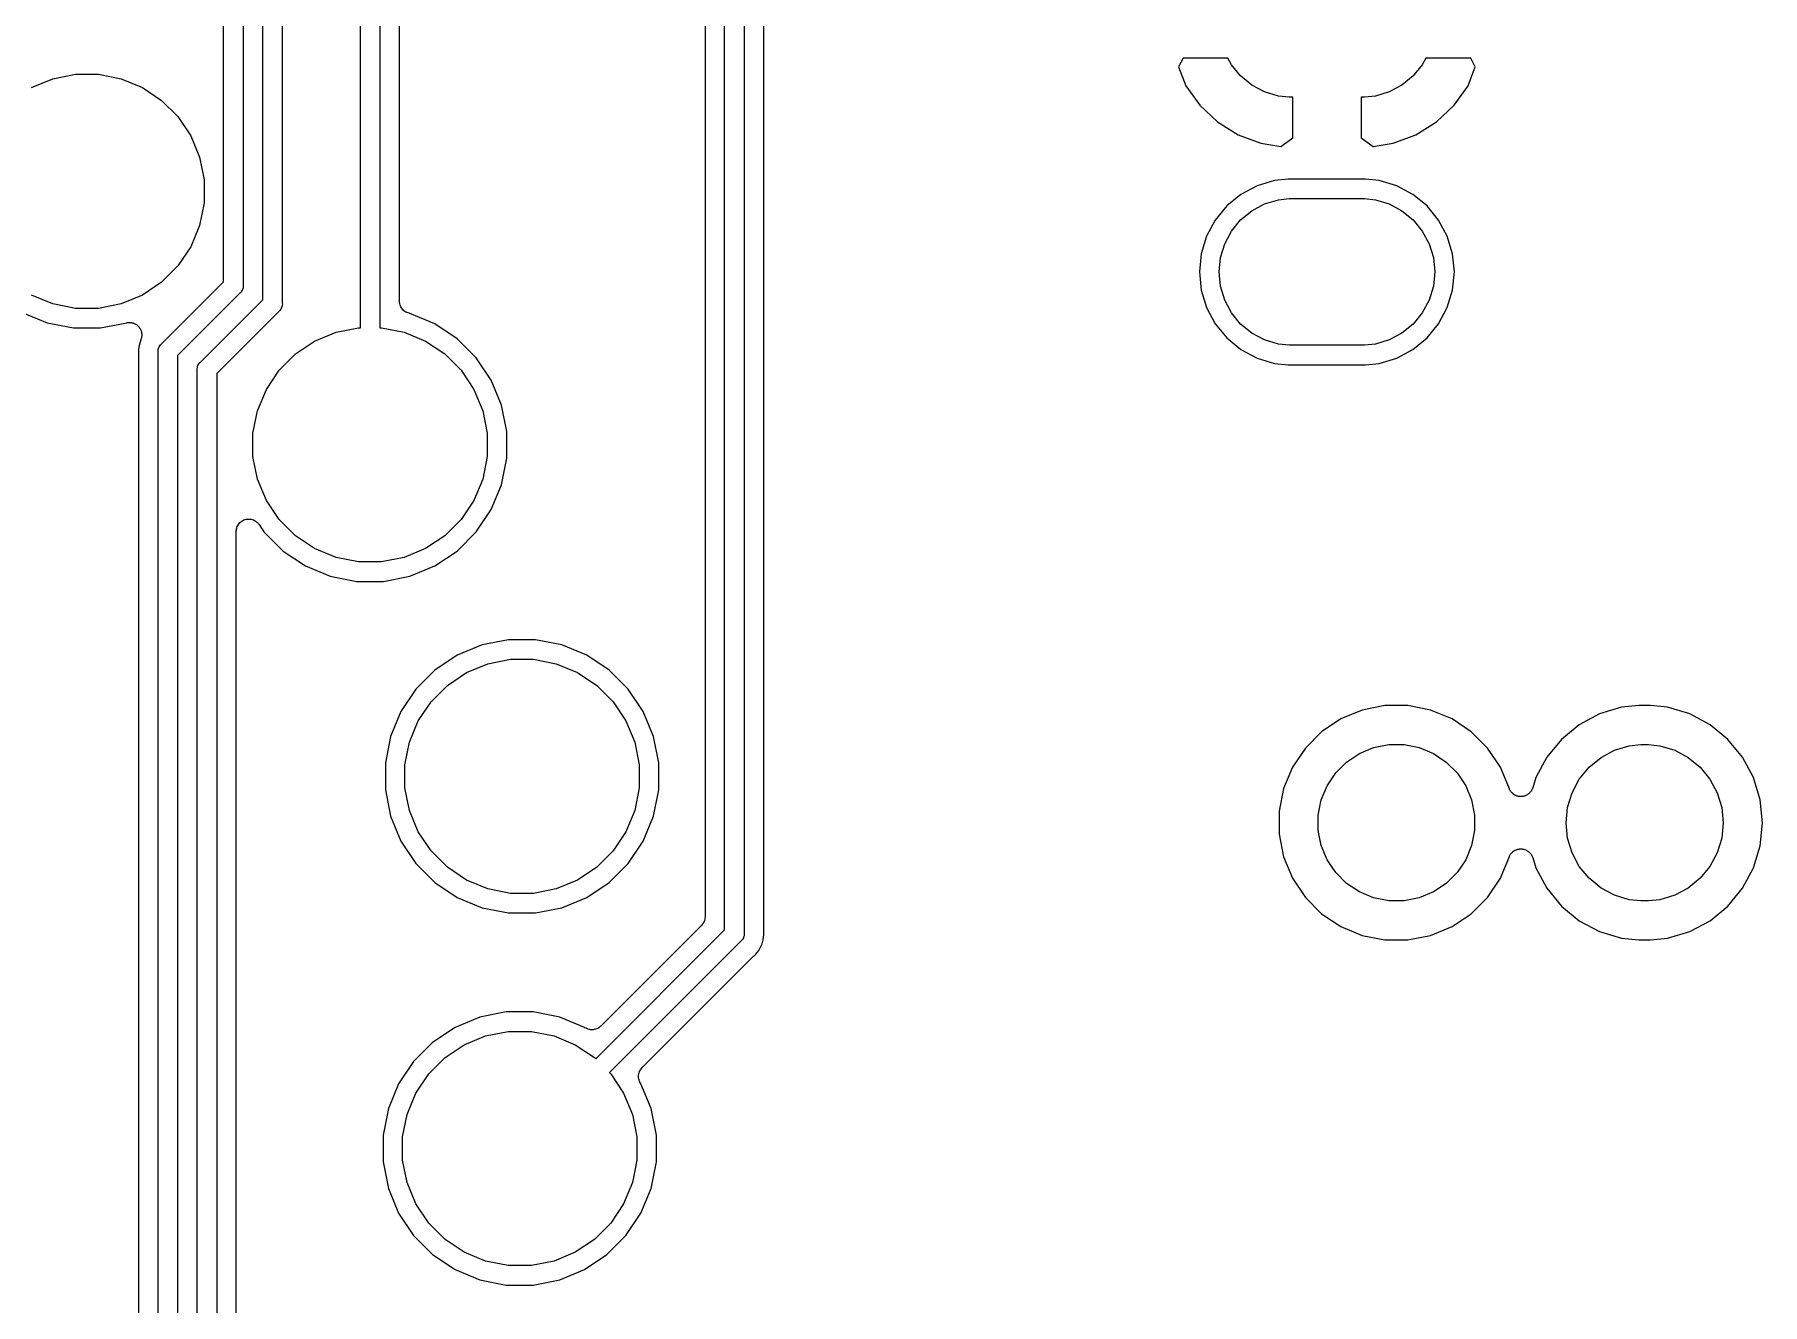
# Model space of a CAD drawing. Extents: x 69 to 176, y -105 to -48.
# Drawn here: x 121.9 to 139.59, y -92.36 to -79.36 of the extents above; entities that cross this region are included whole.
import ezdxf

# ---------------------------------------------------------------- set-up
doc = ezdxf.new("R2010")
doc.units = 0
doc.layers.add('BLACK', color=7, linetype='CONTINUOUS')

msp = doc.modelspace()

# ---------------------------------------------------------------- linework, layer by layer
at = {"layer": 'BLACK', "linetype": 'CONTINUOUS'}
for p, q in [((128.964, -88.5243), (128.964, -68.9464)), ((129.164, -68.9099), (129.164, -88.5608)), ((129.364, -88.5448), (129.364, -68.926)), ((125.236, -82.3595), (125.236, -70.3387)), ((125.436, -70.3438), (125.436, -82.3595)), ((124.237, -82.0727), (124.237, -70.4728)), ((124.437, -70.4363), (124.437, -82.1092)), ((128.764, -70.4148), (128.764, -88.3889)), ((123.837, -81.8885), (123.837, -70.6385)), ((124.037, -70.6019), (124.037, -81.9251)), ((125.636, -82.0875), (125.636, -70.5984)), ((133.656, -79.598), (133.61, -79.6884)), ((133.61, -79.6884), (133.684, -79.8831)), ((134.115, -79.598), (133.656, -79.598)), ((134.152, -79.667), (134.115, -79.598)), ((134.245, -79.7813), (134.152, -79.667)), ((136.104, -79.667), (136.011, -79.7813)), ((136.141, -79.598), (136.104, -79.667)), ((136.6, -79.598), (136.141, -79.598)), ((136.572, -79.8831), (136.646, -79.6884)), ((136.646, -79.6884), (136.6, -79.598)), ((121.87, -79.9001), (122.088, -79.8097)), ((122.088, -79.8097), (122.32, -79.7636)), ((122.32, -79.7636), (122.556, -79.7636)), ((122.556, -79.7636), (122.788, -79.8097)), ((122.788, -79.8097), (123.006, -79.9001)), ((123.006, -79.9001), (123.202, -80.0313)), ((133.684, -79.8831), (133.826, -80.0818)), ((134.36, -79.8751), (134.245, -79.7813)), ((134.49, -79.9448), (134.36, -79.8751)), ((135.896, -79.8751), (135.766, -79.9448)), ((136.011, -79.7813), (135.896, -79.8751)), ((136.43, -80.0818), (136.572, -79.8831)), ((123.202, -80.0313), (123.369, -80.1983)), ((133.826, -80.0818), (134.007, -80.2516)), ((134.632, -79.9877), (134.49, -79.9448)), ((134.742, -79.9986), (134.632, -79.9877)), ((134.778, -79.9986), (134.742, -79.9986)), ((134.778, -80.4144), (134.778, -79.9986)), ((135.514, -79.9986), (135.478, -79.9986)), ((135.478, -79.9986), (135.478, -80.4144)), ((135.624, -79.9877), (135.514, -79.9986)), ((135.766, -79.9448), (135.624, -79.9877)), ((136.249, -80.2516), (136.43, -80.0818)), ((123.369, -80.1983), (123.501, -80.3946)), ((134.007, -80.2516), (134.218, -80.3828)), ((136.038, -80.3828), (136.249, -80.2516)), ((123.501, -80.3946), (123.591, -80.6128)), ((134.218, -80.3828), (134.45, -80.4704)), ((134.655, -80.5044), (134.778, -80.4144)), ((135.478, -80.4144), (135.601, -80.5044)), ((135.806, -80.4704), (136.038, -80.3828)), ((123.591, -80.6128), (123.637, -80.8444)), ((134.45, -80.4704), (134.655, -80.5044)), ((135.601, -80.5044), (135.806, -80.4704)), ((123.637, -80.8444), (123.637, -81.0806)), ((134.413, -80.9055), (134.248, -80.9938)), ((134.592, -80.8512), (134.413, -80.9055)), ((134.732, -80.8374), (134.592, -80.8512)), ((135.524, -80.8374), (134.732, -80.8374)), ((135.664, -80.8512), (135.524, -80.8374)), ((135.843, -80.9055), (135.664, -80.8512)), ((136.008, -80.9938), (135.843, -80.9055)), ((123.637, -81.0806), (123.591, -81.3122)), ((134.103, -81.1126), (133.985, -81.2573)), ((134.248, -80.9938), (134.103, -81.1126)), ((134.245, -81.2547), (134.36, -81.1609)), ((134.36, -81.1609), (134.49, -81.0912)), ((134.49, -81.0912), (134.632, -81.0483)), ((134.632, -81.0483), (134.742, -81.0374)), ((134.742, -81.0374), (135.514, -81.0374)), ((135.514, -81.0374), (135.624, -81.0483)), ((135.624, -81.0483), (135.766, -81.0912)), ((135.766, -81.0912), (135.896, -81.1609)), ((135.896, -81.1609), (136.011, -81.2547)), ((136.153, -81.1126), (136.008, -80.9938)), ((136.271, -81.2573), (136.153, -81.1126)), ((123.591, -81.3122), (123.501, -81.5304)), ((133.985, -81.2573), (133.896, -81.4225)), ((134.152, -81.369), (134.245, -81.2547)), ((136.011, -81.2547), (136.104, -81.369)), ((136.36, -81.4225), (136.271, -81.2573)), ((133.896, -81.4225), (133.842, -81.6017)), ((134.039, -81.6409), (134.082, -81.4994)), ((134.082, -81.4994), (134.152, -81.369)), ((136.104, -81.369), (136.174, -81.4994)), ((136.174, -81.4994), (136.217, -81.6409)), ((136.414, -81.6017), (136.36, -81.4225)), ((123.501, -81.5304), (123.369, -81.7267)), ((133.842, -81.6017), (133.824, -81.788)), ((134.025, -81.788), (134.039, -81.6409)), ((136.217, -81.6409), (136.231, -81.788)), ((136.432, -81.788), (136.414, -81.6017)), ((123.369, -81.7267), (123.202, -81.8937)), ((133.824, -81.788), (133.842, -81.9743)), ((134.039, -81.9351), (134.025, -81.788)), ((136.231, -81.788), (136.217, -81.9351)), ((136.414, -81.9743), (136.432, -81.788)), ((122.088, -82.1153), (121.87, -82.0249)), ((123.006, -82.0249), (122.788, -82.1153)), ((123.202, -81.8937), (123.006, -82.0249)), ((123.199, -82.5266), (123.837, -81.8885)), ((124.004, -82.0041), (123.366, -82.6422)), ((124.008, -82.001), (124.004, -82.0041)), ((124.011, -81.9972), (124.008, -82.001)), ((124.017, -81.99), (124.011, -81.9972)), ((124.011, -81.9972), (124.011, -81.9972)), ((124.021, -81.9858), (124.017, -81.99)), ((124.03, -81.9684), (124.021, -81.9858)), ((124.036, -81.9496), (124.03, -81.9684)), ((124.037, -81.9349), (124.036, -81.9496)), ((124.037, -81.9251), (124.038, -81.93)), ((124.038, -81.93), (124.037, -81.9349)), ((124.037, -81.9349), (124.037, -81.9349)), ((133.842, -81.9743), (133.896, -82.1535)), ((134.082, -82.0766), (134.039, -81.9351)), ((136.217, -81.9351), (136.174, -82.0766)), ((136.36, -82.1535), (136.414, -81.9743)), ((121.776, -82.2022), (122.03, -82.3076)), ((122.32, -82.1614), (122.088, -82.1153)), ((122.556, -82.1614), (122.32, -82.1614)), ((122.788, -82.1153), (122.556, -82.1614)), ((123.599, -82.7108), (124.237, -82.0727)), ((124.404, -82.1883), (123.766, -82.8264)), ((124.408, -82.1852), (124.404, -82.1883)), ((124.411, -82.1814), (124.408, -82.1852)), ((124.421, -82.17), (124.411, -82.1814)), ((124.411, -82.1814), (124.411, -82.1814)), ((124.43, -82.1526), (124.421, -82.17)), ((124.436, -82.1338), (124.43, -82.1526)), ((124.438, -82.1141), (124.436, -82.1338)), ((124.437, -82.1092), (124.438, -82.1141)), ((125.637, -82.0994), (125.636, -82.0875)), ((125.639, -82.1112), (125.637, -82.0994)), ((125.639, -82.1117), (125.639, -82.1112)), ((125.639, -82.1122), (125.639, -82.1117)), ((125.642, -82.1236), (125.639, -82.1122)), ((125.646, -82.135), (125.642, -82.1236)), ((125.646, -82.1355), (125.646, -82.135)), ((125.646, -82.1359), (125.646, -82.1355)), ((125.651, -82.1464), (125.646, -82.1359)), ((125.657, -82.157), (125.651, -82.1464)), ((125.657, -82.1574), (125.657, -82.157)), ((125.658, -82.1578), (125.657, -82.1574)), ((125.665, -82.1671), (125.658, -82.1578)), ((125.672, -82.1763), (125.665, -82.1671)), ((125.673, -82.1766), (125.672, -82.1763)), ((125.673, -82.177), (125.673, -82.1766)), ((125.682, -82.1846), (125.673, -82.177)), ((125.691, -82.1923), (125.682, -82.1846)), ((125.692, -82.1925), (125.691, -82.1923)), ((125.692, -82.1928), (125.692, -82.1925)), ((125.703, -82.1985), (125.692, -82.1928)), ((125.713, -82.2042), (125.703, -82.1985)), ((125.714, -82.2044), (125.713, -82.2042)), ((125.714, -82.2046), (125.714, -82.2044)), ((125.725, -82.2081), (125.714, -82.2046)), ((125.737, -82.2117), (125.725, -82.2081)), ((125.738, -82.2119), (125.737, -82.2117)), ((125.738, -82.212), (125.738, -82.2119)), ((125.738, -82.2119), (125.738, -82.2119)), ((125.739, -82.2121), (125.738, -82.212)), ((125.744, -82.2133), (125.739, -82.2121)), ((125.999, -82.3187), (125.744, -82.2133)), ((133.896, -82.1535), (133.985, -82.3187)), ((134.152, -82.207), (134.082, -82.0766)), ((134.245, -82.3213), (134.152, -82.207)), ((136.104, -82.207), (136.011, -82.3213)), ((136.174, -82.0766), (136.104, -82.207)), ((136.271, -82.3187), (136.36, -82.1535)), ((122.03, -82.3076), (122.3, -82.3614)), ((122.3, -82.3614), (122.576, -82.3614)), ((122.576, -82.3614), (122.848, -82.3074)), ((122.848, -82.3074), (122.849, -82.307)), ((122.849, -82.307), (122.855, -82.3065)), ((122.855, -82.3065), (122.861, -82.3054)), ((122.861, -82.3054), (122.868, -82.3055)), ((122.868, -82.3055), (122.874, -82.3049)), ((122.874, -82.3049), (122.88, -82.3056)), ((122.88, -82.3056), (122.886, -82.3056)), ((122.886, -82.3056), (122.892, -82.307)), ((122.892, -82.307), (122.899, -82.3077)), ((122.899, -82.3077), (122.904, -82.3095)), ((122.904, -82.3095), (122.91, -82.3107)), ((122.91, -82.3107), (122.916, -82.3132)), ((122.916, -82.3132), (122.922, -82.3151)), ((122.922, -82.3151), (122.927, -82.318)), ((122.927, -82.318), (122.933, -82.3203)), ((122.933, -82.3203), (122.938, -82.324)), ((122.938, -82.324), (122.944, -82.3271)), ((122.944, -82.3271), (122.949, -82.3309)), ((122.949, -82.3309), (122.953, -82.3342)), ((122.953, -82.3342), (122.958, -82.3388)), ((122.958, -82.3388), (122.963, -82.343)), ((122.963, -82.343), (122.967, -82.3476)), ((122.967, -82.3476), (122.971, -82.3519)), ((122.971, -82.3519), (122.974, -82.3573)), ((122.974, -82.3573), (122.979, -82.3623)), ((122.979, -82.3623), (122.981, -82.3676)), ((122.981, -82.3676), (122.985, -82.3725)), ((122.985, -82.3725), (122.987, -82.3785)), ((122.987, -82.3785), (122.99, -82.3842)), ((122.99, -82.3842), (122.992, -82.39)), ((122.992, -82.39), (122.994, -82.3955)), ((122.994, -82.3955), (122.995, -82.4018)), ((122.995, -82.4018), (122.997, -82.408)), ((124.987, -82.4056), (125.218, -82.3595)), ((125.218, -82.3595), (125.236, -82.3595)), ((125.436, -82.3595), (125.454, -82.3595)), ((125.454, -82.3595), (125.686, -82.4056)), ((126.228, -82.4718), (125.999, -82.3187)), ((133.985, -82.3187), (134.103, -82.4634)), ((134.36, -82.4151), (134.245, -82.3213)), ((136.011, -82.3213), (135.896, -82.4151)), ((136.153, -82.4634), (136.271, -82.3187)), ((122.967, -82.5783), (122.965, -82.6008)), ((122.971, -82.542), (122.967, -82.5783)), ((122.967, -82.5783), (122.967, -82.5783)), ((122.989, -82.4827), (122.971, -82.542)), ((122.991, -82.4749), (122.989, -82.481)), ((122.989, -82.481), (122.989, -82.4827)), ((122.994, -82.4689), (122.991, -82.4749)), ((122.995, -82.463), (122.994, -82.4689)), ((122.997, -82.4573), (122.995, -82.463)), ((122.997, -82.408), (122.998, -82.4139)), ((122.999, -82.4446), (122.997, -82.4509)), ((122.997, -82.4509), (122.997, -82.4573)), ((122.998, -82.4139), (122.999, -82.4198)), ((122.999, -82.4198), (122.999, -82.4263)), ((122.999, -82.4263), (122.999, -82.4327)), ((122.999, -82.4327), (122.999, -82.4386)), ((122.999, -82.4386), (122.999, -82.4446)), ((123.168, -82.5812), (123.173, -82.5623)), ((123.173, -82.5623), (123.183, -82.545)), ((123.183, -82.545), (123.192, -82.5336)), ((123.192, -82.5336), (123.195, -82.5297)), ((123.195, -82.5297), (123.199, -82.5266)), ((124.572, -82.6271), (124.768, -82.4959)), ((124.768, -82.4959), (124.987, -82.4056)), ((125.686, -82.4056), (125.904, -82.4959)), ((125.904, -82.4959), (126.101, -82.6271)), ((126.423, -82.6666), (126.228, -82.4718)), ((134.103, -82.4634), (134.248, -82.5822)), ((134.49, -82.4848), (134.36, -82.4151)), ((134.632, -82.5277), (134.49, -82.4848)), ((134.742, -82.5386), (134.632, -82.5277)), ((135.514, -82.5386), (134.742, -82.5386)), ((135.624, -82.5277), (135.514, -82.5386)), ((135.766, -82.4848), (135.624, -82.5277)), ((135.896, -82.4151), (135.766, -82.4848)), ((136.008, -82.5822), (136.153, -82.4634)), ((122.965, -82.6008), (122.966, -82.6093)), ((122.966, -82.6093), (122.966, -82.6111)), ((122.966, -82.6111), (122.966, -82.6165)), ((122.966, -82.6165), (122.966, -82.6218)), ((122.966, -82.6218), (122.966, -94.3111)), ((123.166, -82.6008), (123.168, -82.5812)), ((123.166, -82.6057), (123.166, -82.6008)), ((123.166, -94.4466), (123.166, -82.6057)), ((123.366, -82.6422), (123.366, -94.4831)), ((123.57, -82.7586), (123.573, -82.7465)), ((123.573, -82.7465), (123.583, -82.7292)), ((123.583, -82.7292), (123.595, -82.7139)), ((123.595, -82.7139), (123.599, -82.7108)), ((124.405, -82.7941), (124.572, -82.6271)), ((126.101, -82.6271), (126.268, -82.7941)), ((126.576, -82.8958), (126.423, -82.6666)), ((134.248, -82.5822), (134.413, -82.6705)), ((134.413, -82.6705), (134.592, -82.7248)), ((134.592, -82.7248), (134.732, -82.7386)), ((134.732, -82.7386), (135.524, -82.7386)), ((135.524, -82.7386), (135.664, -82.7248)), ((135.664, -82.7248), (135.843, -82.6705)), ((135.843, -82.6705), (136.008, -82.5822)), ((123.566, -82.7801), (123.568, -82.767)), ((123.566, -82.785), (123.566, -82.7801)), ((123.566, -82.7801), (123.566, -82.7801)), ((123.566, -82.7899), (123.566, -82.785)), ((123.566, -92.6225), (123.566, -82.7899)), ((123.568, -82.7654), (123.57, -82.7586)), ((123.568, -82.767), (123.568, -82.7654)), ((123.766, -82.8264), (123.766, -92.586)), ((124.274, -82.9905), (124.405, -82.7941)), ((126.268, -82.7941), (126.399, -82.9905)), ((126.681, -83.1503), (126.576, -82.8958)), ((124.183, -83.2087), (124.274, -82.9905)), ((126.399, -82.9905), (126.489, -83.2087)), ((124.137, -83.4403), (124.183, -83.2087)), ((126.489, -83.2087), (126.535, -83.4403)), ((126.735, -83.4206), (126.681, -83.1503)), ((124.137, -83.6765), (124.137, -83.4403)), ((126.535, -83.4403), (126.535, -83.6765)), ((126.735, -83.6962), (126.735, -83.4206)), ((124.183, -83.9081), (124.137, -83.6765)), ((126.535, -83.6765), (126.489, -83.9081)), ((126.681, -83.9664), (126.735, -83.6962)), ((124.274, -84.1263), (124.183, -83.9081)), ((126.489, -83.9081), (126.399, -84.1263)), ((126.576, -84.221), (126.681, -83.9664)), ((124.405, -84.3226), (124.274, -84.1263)), ((126.399, -84.1263), (126.268, -84.3226)), ((124.004, -84.3537), (124.014, -84.346)), ((124.014, -84.346), (124.023, -84.3384)), ((124.023, -84.3384), (124.024, -84.3383)), ((124.024, -84.3382), (124.035, -84.3325)), ((124.024, -84.3383), (124.024, -84.3382)), ((124.035, -84.3325), (124.045, -84.3268)), ((124.045, -84.3268), (124.046, -84.3267)), ((124.045, -84.3268), (124.045, -84.3268)), ((124.046, -84.3267), (124.057, -84.3233)), ((124.057, -84.3233), (124.069, -84.3198)), ((124.069, -84.3197), (124.081, -84.3186)), ((124.069, -84.3198), (124.069, -84.3197)), ((124.069, -84.3198), (124.069, -84.3198)), ((124.081, -84.3186), (124.094, -84.3175)), ((124.094, -84.3175), (124.094, -84.3175)), ((124.094, -84.3175), (124.094, -84.3175)), ((124.094, -84.3175), (124.106, -84.3187)), ((124.106, -84.3187), (124.118, -84.32)), ((124.118, -84.32), (124.119, -84.3201)), ((124.119, -84.3201), (124.119, -84.3201)), ((124.119, -84.3201), (124.13, -84.3237)), ((124.13, -84.3237), (124.142, -84.3273)), ((124.142, -84.3273), (124.142, -84.3274)), ((124.142, -84.3274), (124.142, -84.3274)), ((124.142, -84.3274), (124.153, -84.3333)), ((124.153, -84.3333), (124.164, -84.339)), ((124.164, -84.339), (124.164, -84.3391)), ((124.164, -84.3391), (124.164, -84.3392)), ((124.164, -84.3392), (124.174, -84.3471)), ((124.174, -84.3471), (124.183, -84.3548)), ((124.572, -84.4896), (124.405, -84.3226)), ((126.268, -84.3226), (126.101, -84.4896)), ((126.423, -84.4501), (126.576, -84.221)), ((123.966, -84.4427), (123.968, -84.4304)), ((123.966, -84.443), (123.966, -84.4427)), ((123.966, -84.4431), (123.966, -84.443)), ((123.966, -84.443), (123.966, -84.443)), ((123.966, -84.4445), (123.966, -84.4431)), ((123.966, -92.4505), (123.966, -84.4445)), ((123.968, -84.4304), (123.969, -84.4184)), ((123.969, -84.4181), (123.973, -84.4063)), ((123.969, -84.4182), (123.969, -84.4181)), ((123.969, -84.4184), (123.969, -84.4182)), ((123.973, -84.4063), (123.976, -84.3948)), ((123.976, -84.3944), (123.982, -84.3836)), ((123.976, -84.3946), (123.976, -84.3944)), ((123.976, -84.3948), (123.976, -84.3946)), ((123.982, -84.3836), (123.988, -84.373)), ((123.988, -84.3727), (123.996, -84.3633)), ((123.988, -84.3729), (123.988, -84.3727)), ((123.988, -84.373), (123.988, -84.3729)), ((123.996, -84.3633), (124.004, -84.354)), ((124.004, -84.3539), (124.004, -84.3537)), ((124.004, -84.354), (124.004, -84.3539)), ((124.183, -84.3548), (124.183, -84.3549)), ((124.183, -84.3549), (124.183, -84.355)), ((124.183, -84.355), (124.191, -84.3646)), ((124.191, -84.3646), (124.199, -84.3739)), ((124.199, -84.3739), (124.25, -84.4501)), ((124.25, -84.4501), (124.445, -84.645)), ((124.768, -84.6208), (124.572, -84.4896)), ((126.101, -84.4896), (125.904, -84.6208)), ((126.228, -84.645), (126.423, -84.4501)), ((124.445, -84.645), (124.674, -84.798)), ((124.987, -84.7112), (124.768, -84.6208)), ((125.904, -84.6208), (125.686, -84.7112)), ((125.999, -84.798), (126.228, -84.645)), ((124.674, -84.798), (124.928, -84.9035)), ((125.218, -84.7573), (124.987, -84.7112)), ((125.454, -84.7573), (125.218, -84.7573)), ((125.686, -84.7112), (125.454, -84.7573)), ((125.744, -84.9035), (125.999, -84.798)), ((124.928, -84.9035), (125.199, -84.9573)), ((125.199, -84.9573), (125.474, -84.9573)), ((125.474, -84.9573), (125.744, -84.9035)), ((126.753, -85.5529), (126.483, -85.6067)), ((127.029, -85.5529), (126.753, -85.5529)), ((127.299, -85.6067), (127.029, -85.5529)), ((126.228, -85.7121), (125.999, -85.8652)), ((126.483, -85.6067), (126.228, -85.7121)), ((126.541, -85.799), (126.773, -85.7529)), ((126.773, -85.7529), (127.009, -85.7529)), ((127.009, -85.7529), (127.24, -85.799)), ((127.553, -85.7121), (127.299, -85.6067)), ((127.783, -85.8652), (127.553, -85.7121)), ((125.999, -85.8652), (125.804, -86.0601)), ((126.127, -86.0206), (126.323, -85.8894)), ((126.323, -85.8894), (126.541, -85.799)), ((127.24, -85.799), (127.459, -85.8894)), ((127.459, -85.8894), (127.655, -86.0206)), ((127.977, -86.0601), (127.783, -85.8652)), ((125.804, -86.0601), (125.651, -86.2892)), ((125.96, -86.1876), (126.127, -86.0206)), ((127.655, -86.0206), (127.822, -86.1876)), ((128.13, -86.2892), (127.977, -86.0601)), ((125.651, -86.2892), (125.546, -86.5438)), ((125.828, -86.3839), (125.96, -86.1876)), ((127.822, -86.1876), (127.953, -86.3839)), ((128.236, -86.5438), (128.13, -86.2892)), ((135.489, -86.2729), (135.271, -86.3634)), ((135.721, -86.2268), (135.489, -86.2729)), ((135.957, -86.2268), (135.721, -86.2268)), ((136.189, -86.2729), (135.957, -86.2268)), ((136.408, -86.3634), (136.189, -86.2729)), ((138.144, -86.2442), (137.918, -86.3128)), ((138.32, -86.2268), (138.144, -86.2442)), ((138.438, -86.2268), (138.32, -86.2268)), ((138.614, -86.2442), (138.438, -86.2268)), ((138.841, -86.3128), (138.614, -86.2442)), ((125.738, -86.6021), (125.828, -86.3839)), ((127.953, -86.3839), (128.044, -86.6021)), ((135.271, -86.3634), (135.074, -86.4947)), ((136.604, -86.4947), (136.408, -86.3634)), ((137.709, -86.4242), (137.527, -86.5742)), ((137.918, -86.3128), (137.709, -86.4242)), ((139.049, -86.4242), (138.841, -86.3128)), ((139.232, -86.5742), (139.049, -86.4242)), ((125.546, -86.5438), (125.492, -86.814)), ((125.692, -86.8337), (125.738, -86.6021)), ((128.044, -86.6021), (128.09, -86.8337)), ((128.29, -86.814), (128.236, -86.5438)), ((135.074, -86.4947), (134.907, -86.6618)), ((135.606, -86.6575), (135.76, -86.6268)), ((135.76, -86.6268), (135.918, -86.6268)), ((135.918, -86.6268), (136.073, -86.6575)), ((136.771, -86.6618), (136.604, -86.4947)), ((137.527, -86.5742), (137.377, -86.7569)), ((138.072, -86.6841), (138.222, -86.6384)), ((138.222, -86.6384), (138.34, -86.6268)), ((138.34, -86.6268), (138.418, -86.6268)), ((138.418, -86.6268), (138.536, -86.6384)), ((138.536, -86.6384), (138.687, -86.6841)), ((139.382, -86.7569), (139.232, -86.5742)), ((125.492, -86.814), (125.492, -87.0896)), ((128.29, -87.0896), (128.29, -86.814)), ((134.907, -86.6618), (134.776, -86.8584)), ((135.218, -86.9168), (135.329, -86.8054)), ((135.329, -86.8054), (135.46, -86.7178)), ((135.46, -86.7178), (135.606, -86.6575)), ((136.073, -86.6575), (136.218, -86.7178)), ((136.218, -86.7178), (136.349, -86.8054)), ((136.349, -86.8054), (136.461, -86.9168)), ((136.903, -86.8584), (136.771, -86.6618)), ((137.377, -86.7569), (137.265, -86.9654)), ((137.811, -86.8584), (137.933, -86.7584)), ((137.933, -86.7584), (138.072, -86.6841)), ((138.687, -86.6841), (138.826, -86.7584)), ((138.826, -86.7584), (138.948, -86.8584)), ((139.493, -86.9654), (139.382, -86.7569)), ((125.692, -87.0699), (125.692, -86.8337)), ((128.09, -86.8337), (128.09, -87.0699)), ((134.776, -86.8584), (134.685, -87.0768)), ((135.13, -87.0479), (135.218, -86.9168)), ((136.461, -86.9168), (136.548, -87.0479)), ((136.995, -87.0809), (136.903, -86.8584)), ((137.265, -86.9654), (137.234, -87.0692)), ((137.637, -87.1192), (137.711, -86.9802)), ((137.711, -86.9802), (137.811, -86.8584)), ((138.948, -86.8584), (139.048, -86.9802)), ((139.048, -86.9802), (139.122, -87.1192)), ((139.562, -87.1916), (139.493, -86.9654)), ((125.492, -87.0896), (125.546, -87.3599)), ((125.738, -87.3015), (125.692, -87.0699)), ((128.09, -87.0699), (128.044, -87.3015)), ((128.236, -87.3599), (128.29, -87.0896)), ((134.685, -87.0768), (134.639, -87.3086)), ((135.07, -87.1934), (135.13, -87.0479)), ((136.548, -87.0479), (136.608, -87.1934)), ((136.998, -87.0863), (136.995, -87.0809)), ((137, -87.0918), (136.998, -87.0863)), ((137.003, -87.0972), (137, -87.0918)), ((137.006, -87.1028), (137.003, -87.0972)), ((137.01, -87.1075), (137.006, -87.1028)), ((137.014, -87.1125), (137.01, -87.1075)), ((137.018, -87.117), (137.014, -87.1125)), ((137.022, -87.122), (137.018, -87.117)), ((137.027, -87.1258), (137.022, -87.122)), ((137.031, -87.1301), (137.027, -87.1258)), ((137.036, -87.1337), (137.031, -87.1301)), ((137.041, -87.1378), (137.036, -87.1337)), ((137.047, -87.1406), (137.041, -87.1378)), ((137.052, -87.144), (137.047, -87.1406)), ((137.057, -87.1465), (137.052, -87.144)), ((137.063, -87.1495), (137.057, -87.1465)), ((137.069, -87.1513), (137.063, -87.1495)), ((137.074, -87.1536), (137.069, -87.1513)), ((137.081, -87.1549), (137.074, -87.1536)), ((137.087, -87.1568), (137.081, -87.1549)), ((137.093, -87.1574), (137.087, -87.1568)), ((137.099, -87.1586), (137.093, -87.1574)), ((137.105, -87.1587), (137.099, -87.1586)), ((137.111, -87.1593), (137.105, -87.1587)), ((137.117, -87.1588), (137.111, -87.1593)), ((137.123, -87.1588), (137.117, -87.1588)), ((137.13, -87.1576), (137.123, -87.1588)), ((137.136, -87.1571), (137.13, -87.1576)), ((137.142, -87.1553), (137.136, -87.1571)), ((137.148, -87.1542), (137.142, -87.1553)), ((137.154, -87.1518), (137.148, -87.1542)), ((137.16, -87.15), (137.154, -87.1518)), ((137.165, -87.1472), (137.16, -87.15)), ((137.171, -87.145), (137.165, -87.1472)), ((137.176, -87.1415), (137.171, -87.145)), ((137.182, -87.1385), (137.176, -87.1415)), ((137.187, -87.1347), (137.182, -87.1385)), ((137.192, -87.1314), (137.187, -87.1347)), ((137.196, -87.1269), (137.192, -87.1314)), ((137.201, -87.1229), (137.196, -87.1269)), ((137.205, -87.1183), (137.201, -87.1229)), ((137.209, -87.1141), (137.205, -87.1183)), ((137.213, -87.1088), (137.209, -87.1141)), ((137.217, -87.1039), (137.213, -87.1088)), ((137.22, -87.0986), (137.217, -87.1039)), ((137.223, -87.0937), (137.22, -87.0986)), ((137.226, -87.0878), (137.223, -87.0937)), ((137.229, -87.0822), (137.226, -87.0878)), ((137.231, -87.0764), (137.229, -87.0822)), ((137.233, -87.0709), (137.231, -87.0764)), ((137.234, -87.0692), (137.233, -87.0709)), ((137.591, -87.27), (137.637, -87.1192)), ((139.122, -87.1192), (139.168, -87.27)), ((125.828, -87.5197), (125.738, -87.3015)), ((128.044, -87.3015), (127.953, -87.5197)), ((134.639, -87.3086), (134.639, -87.545)), ((135.039, -87.348), (135.07, -87.1934)), ((135.039, -87.5056), (135.039, -87.348)), ((136.608, -87.1934), (136.639, -87.348)), ((136.639, -87.348), (136.639, -87.5056)), ((137.575, -87.4268), (137.591, -87.27)), ((139.168, -87.27), (139.183, -87.4268)), ((139.585, -87.4268), (139.562, -87.1916)), ((125.546, -87.3599), (125.651, -87.6144)), ((125.96, -87.7161), (125.828, -87.5197)), ((127.953, -87.5197), (127.822, -87.7161)), ((128.13, -87.6144), (128.236, -87.3599)), ((135.07, -87.6602), (135.039, -87.5056)), ((136.639, -87.5056), (136.608, -87.6602)), ((137.591, -87.5836), (137.575, -87.4268)), ((139.183, -87.4268), (139.168, -87.5836)), ((139.562, -87.662), (139.585, -87.4268)), ((125.651, -87.6144), (125.804, -87.8436)), ((127.977, -87.8436), (128.13, -87.6144)), ((134.639, -87.545), (134.685, -87.7768)), ((135.13, -87.8057), (135.07, -87.6602)), ((136.608, -87.6602), (136.548, -87.8057)), ((137.053, -87.7088), (137.059, -87.7064)), ((137.059, -87.7064), (137.065, -87.7034)), ((137.065, -87.7034), (137.071, -87.7017)), ((137.071, -87.7017), (137.076, -87.6995)), ((137.076, -87.6995), (137.082, -87.6983)), ((137.082, -87.6983), (137.089, -87.6965)), ((137.089, -87.6965), (137.095, -87.6959)), ((137.095, -87.6959), (137.1, -87.6948)), ((137.1, -87.6948), (137.107, -87.6948)), ((137.107, -87.6948), (137.113, -87.6943)), ((137.113, -87.6943), (137.119, -87.6949)), ((137.119, -87.6949), (137.125, -87.6949)), ((137.125, -87.6949), (137.132, -87.6962)), ((137.132, -87.6962), (137.138, -87.6969)), ((137.138, -87.6969), (137.144, -87.6987)), ((137.144, -87.6987), (137.15, -87.6999)), ((137.15, -87.6999), (137.155, -87.7024)), ((137.155, -87.7024), (137.162, -87.7043)), ((137.162, -87.7043), (137.167, -87.7071)), ((137.167, -87.7071), (137.172, -87.7095)), ((137.637, -87.7344), (137.591, -87.5836)), ((139.168, -87.5836), (139.122, -87.7344)), ((139.493, -87.8882), (139.562, -87.662)), ((125.804, -87.8436), (125.999, -88.0384)), ((126.127, -87.8831), (125.96, -87.7161)), ((126.323, -88.0143), (126.127, -87.8831)), ((127.655, -87.8831), (127.459, -88.0143)), ((127.822, -87.7161), (127.655, -87.8831)), ((127.783, -88.0384), (127.977, -87.8436)), ((134.685, -87.7768), (134.776, -87.9952)), ((135.218, -87.9368), (135.13, -87.8057)), ((136.548, -87.8057), (136.461, -87.9368)), ((136.903, -87.9952), (136.995, -87.7727)), ((136.995, -87.7727), (136.996, -87.771)), ((136.996, -87.771), (136.998, -87.7657)), ((136.998, -87.7657), (137.001, -87.7602)), ((137.001, -87.7602), (137.004, -87.7549)), ((137.004, -87.7549), (137.007, -87.7493)), ((137.007, -87.7493), (137.011, -87.7447)), ((137.011, -87.7447), (137.015, -87.7397)), ((137.015, -87.7397), (137.019, -87.7353)), ((137.019, -87.7353), (137.023, -87.7304)), ((137.023, -87.7304), (137.028, -87.7266)), ((137.028, -87.7266), (137.032, -87.7224)), ((137.032, -87.7224), (137.038, -87.7189)), ((137.038, -87.7189), (137.043, -87.7149)), ((137.043, -87.7149), (137.048, -87.7121)), ((137.048, -87.7121), (137.053, -87.7088)), ((137.172, -87.7095), (137.178, -87.713)), ((137.178, -87.713), (137.183, -87.7161)), ((137.183, -87.7161), (137.188, -87.7199)), ((137.188, -87.7199), (137.193, -87.7233)), ((137.193, -87.7233), (137.197, -87.7278)), ((137.197, -87.7278), (137.202, -87.7319)), ((137.202, -87.7319), (137.206, -87.7366)), ((137.206, -87.7366), (137.21, -87.7409)), ((137.21, -87.7409), (137.214, -87.7462)), ((137.214, -87.7462), (137.218, -87.7512)), ((137.218, -87.7512), (137.221, -87.7565)), ((137.221, -87.7565), (137.224, -87.7615)), ((137.224, -87.7615), (137.227, -87.7674)), ((137.227, -87.7674), (137.23, -87.7731)), ((137.23, -87.7731), (137.231, -87.7788)), ((137.231, -87.7788), (137.234, -87.7844)), ((137.234, -87.7844), (137.265, -87.8882)), ((137.711, -87.8734), (137.637, -87.7344)), ((137.811, -87.9952), (137.711, -87.8734)), ((139.048, -87.8734), (138.948, -87.9952)), ((139.122, -87.7344), (139.048, -87.8734)), ((125.999, -88.0384), (126.228, -88.1915)), ((126.541, -88.1046), (126.323, -88.0143)), ((127.459, -88.0143), (127.24, -88.1046)), ((127.553, -88.1915), (127.783, -88.0384)), ((134.776, -87.9952), (134.907, -88.1918)), ((135.329, -88.0482), (135.218, -87.9368)), ((135.46, -88.1358), (135.329, -88.0482)), ((136.349, -88.0482), (136.218, -88.1358)), ((136.461, -87.9368), (136.349, -88.0482)), ((136.771, -88.1918), (136.903, -87.9952)), ((137.265, -87.8882), (137.377, -88.0967)), ((137.933, -88.0952), (137.811, -87.9952)), ((138.948, -87.9952), (138.826, -88.0952)), ((139.382, -88.0967), (139.493, -87.8882)), ((126.228, -88.1915), (126.483, -88.2969)), ((126.773, -88.1507), (126.541, -88.1046)), ((127.009, -88.1507), (126.773, -88.1507)), ((127.24, -88.1046), (127.009, -88.1507)), ((127.299, -88.2969), (127.553, -88.1915)), ((134.907, -88.1918), (135.074, -88.3589)), ((135.606, -88.1961), (135.46, -88.1358)), ((135.76, -88.2268), (135.606, -88.1961)), ((135.918, -88.2268), (135.76, -88.2268)), ((136.073, -88.1961), (135.918, -88.2268)), ((136.218, -88.1358), (136.073, -88.1961)), ((136.604, -88.3589), (136.771, -88.1918)), ((137.377, -88.0967), (137.527, -88.2794)), ((138.072, -88.1695), (137.933, -88.0952)), ((138.222, -88.2152), (138.072, -88.1695)), ((138.34, -88.2268), (138.222, -88.2152)), ((138.418, -88.2268), (138.34, -88.2268)), ((138.536, -88.2152), (138.418, -88.2268)), ((138.687, -88.1695), (138.536, -88.2152)), ((138.826, -88.0952), (138.687, -88.1695)), ((139.232, -88.2794), (139.382, -88.0967)), ((126.483, -88.2969), (126.753, -88.3507)), ((126.753, -88.3507), (127.029, -88.3507)), ((127.029, -88.3507), (127.299, -88.2969)), ((128.763, -88.4024), (128.761, -88.414)), ((128.761, -88.414), (128.761, -88.4146)), ((128.761, -88.4146), (128.761, -88.4153)), ((128.764, -88.3906), (128.763, -88.4024)), ((128.764, -88.3889), (128.764, -88.3893)), ((128.764, -88.3893), (128.764, -88.3893)), ((128.764, -88.3893), (128.764, -88.3893)), ((128.764, -88.3893), (128.764, -88.3906)), ((135.074, -88.3589), (135.271, -88.4902)), ((136.408, -88.4902), (136.604, -88.3589)), ((137.527, -88.2794), (137.709, -88.4294)), ((139.049, -88.4294), (139.232, -88.2794)), ((127.645, -89.8434), (128.964, -88.5243)), ((128.727, -88.4787), (127.696, -89.5096)), ((128.734, -88.4696), (128.727, -88.4787)), ((128.742, -88.4606), (128.734, -88.4696)), ((128.743, -88.4595), (128.742, -88.46)), ((128.742, -88.46), (128.742, -88.4606)), ((128.748, -88.4492), (128.743, -88.4595)), ((128.754, -88.4389), (128.748, -88.4492)), ((128.758, -88.4265), (128.754, -88.4377)), ((128.754, -88.4377), (128.754, -88.4383)), ((128.754, -88.4383), (128.754, -88.4389)), ((128.761, -88.4153), (128.758, -88.4265)), ((129.163, -88.5853), (129.158, -88.599)), ((129.164, -88.5657), (129.163, -88.5853)), ((129.164, -88.5608), (129.164, -88.5657)), ((129.36, -88.6246), (129.365, -88.5743)), ((129.365, -88.5501), (129.364, -88.5448)), ((129.364, -88.5555), (129.365, -88.5501)), ((129.365, -88.5572), (129.364, -88.5555)), ((129.365, -88.5657), (129.365, -88.5572)), ((129.365, -88.5743), (129.365, -88.5657)), ((129.365, -88.5743), (129.365, -88.5743)), ((135.271, -88.4902), (135.489, -88.5807)), ((135.489, -88.5807), (135.721, -88.6268)), ((135.957, -88.6268), (136.189, -88.5807)), ((136.189, -88.5807), (136.408, -88.4902)), ((137.709, -88.4294), (137.918, -88.5408)), ((137.918, -88.5408), (138.144, -88.6094)), ((138.614, -88.6094), (138.841, -88.5408)), ((138.841, -88.5408), (139.049, -88.4294)), ((129.131, -88.6399), (127.786, -89.9848)), ((129.135, -88.6368), (129.131, -88.6399)), ((129.148, -88.6216), (129.135, -88.6368)), ((129.157, -88.6042), (129.148, -88.6216)), ((129.158, -88.599), (129.157, -88.6042)), ((129.283, -88.7721), (129.315, -88.7332)), ((129.315, -88.7332), (129.343, -88.6811)), ((129.343, -88.6811), (129.347, -88.6653)), ((129.347, -88.6652), (129.36, -88.6246)), ((129.347, -88.6653), (129.347, -88.6652)), ((135.721, -88.6268), (135.957, -88.6268)), ((138.144, -88.6094), (138.32, -88.6268)), ((138.32, -88.6268), (138.438, -88.6268)), ((138.438, -88.6268), (138.614, -88.6094)), ((128.12, -89.9339), (129.261, -88.7927)), ((129.261, -88.7927), (129.263, -88.7915)), ((129.263, -88.7915), (129.267, -88.7881)), ((129.267, -88.7881), (129.271, -88.7843)), ((129.271, -88.7843), (129.277, -88.7789)), ((129.277, -88.7789), (129.283, -88.7723)), ((129.283, -88.7723), (129.283, -88.7721)), ((126.46, -89.4167), (126.205, -89.5221)), ((126.73, -89.3629), (126.46, -89.4167)), ((127.006, -89.3629), (126.73, -89.3629)), ((127.276, -89.4167), (127.006, -89.3629)), ((127.531, -89.5221), (127.276, -89.4167)), ((126.205, -89.5221), (125.976, -89.6752)), ((126.3, -89.6994), (126.518, -89.609)), ((126.518, -89.609), (126.75, -89.5629)), ((126.75, -89.5629), (126.986, -89.5629)), ((126.986, -89.5629), (127.218, -89.609)), ((127.218, -89.609), (127.436, -89.6994)), ((127.535, -89.5254), (127.531, -89.5221)), ((127.546, -89.531), (127.535, -89.5254)), ((127.556, -89.5367), (127.546, -89.531)), ((127.557, -89.5369), (127.556, -89.5367)), ((127.557, -89.5371), (127.557, -89.5369)), ((127.569, -89.5406), (127.557, -89.5371)), ((127.58, -89.5442), (127.569, -89.5406)), ((127.581, -89.5442), (127.58, -89.5442)), ((127.581, -89.5444), (127.581, -89.5442)), ((127.593, -89.5456), (127.581, -89.5444)), ((127.605, -89.5468), (127.593, -89.5456)), ((127.606, -89.5468), (127.605, -89.5468)), ((127.605, -89.5468), (127.605, -89.5468)), ((127.618, -89.5457), (127.606, -89.5468)), ((127.629, -89.5447), (127.618, -89.5457)), ((127.63, -89.5445), (127.629, -89.5447)), ((127.642, -89.5411), (127.63, -89.5445)), ((127.63, -89.5445), (127.63, -89.5445)), ((127.653, -89.5378), (127.642, -89.5411)), ((127.654, -89.5375), (127.653, -89.5378)), ((127.665, -89.5318), (127.654, -89.5374)), ((127.654, -89.5374), (127.654, -89.5375)), ((127.675, -89.5264), (127.665, -89.5318)), ((127.676, -89.526), (127.675, -89.5264)), ((127.685, -89.5183), (127.676, -89.5258)), ((127.676, -89.5258), (127.676, -89.526)), ((127.695, -89.5109), (127.685, -89.5183)), ((127.696, -89.5096), (127.695, -89.5102)), ((127.695, -89.5102), (127.695, -89.5102)), ((127.695, -89.5102), (127.695, -89.5102)), ((127.695, -89.5102), (127.695, -89.5109)), ((125.976, -89.6752), (125.781, -89.8701)), ((126.104, -89.8306), (126.3, -89.6994)), ((127.436, -89.6994), (127.632, -89.8306)), ((125.781, -89.8701), (125.628, -90.0992)), ((125.805, -90.1939), (125.937, -89.9976)), ((125.937, -89.9976), (126.104, -89.8306)), ((127.632, -89.8306), (127.645, -89.8434)), ((127.786, -89.9848), (127.799, -89.9976)), ((127.799, -89.9976), (127.93, -90.1939)), ((128.084, -90.0105), (128.085, -89.9986)), ((128.085, -89.9986), (128.086, -89.9981)), ((128.086, -89.9976), (128.089, -89.9862)), ((128.086, -89.9981), (128.086, -89.9976)), ((128.089, -89.9862), (128.093, -89.9749)), ((128.093, -89.974), (128.099, -89.9635)), ((128.093, -89.9745), (128.093, -89.974)), ((128.093, -89.9749), (128.093, -89.9745)), ((128.099, -89.9635), (128.104, -89.9531)), ((128.104, -89.9531), (128.105, -89.9527)), ((128.105, -89.9522), (128.112, -89.9432)), ((128.105, -89.9527), (128.105, -89.9522)), ((128.112, -89.9432), (128.12, -89.9339)), ((125.628, -90.0992), (125.523, -90.3538)), ((128.083, -90.0223), (128.084, -90.0105)), ((128.083, -90.0228), (128.083, -90.0223)), ((128.083, -90.0233), (128.083, -90.0228)), ((128.084, -90.0351), (128.083, -90.0233)), ((128.085, -90.047), (128.084, -90.0351)), ((128.085, -90.0474), (128.085, -90.047)), ((128.085, -90.0479), (128.085, -90.0474)), ((128.089, -90.0593), (128.085, -90.0479)), ((128.092, -90.0708), (128.089, -90.0593)), ((128.092, -90.0712), (128.092, -90.0708)), ((128.092, -90.0717), (128.092, -90.0712)), ((128.098, -90.0822), (128.092, -90.0717)), ((128.103, -90.0928), (128.098, -90.0822)), ((128.104, -90.0936), (128.103, -90.0928)), ((128.104, -90.0937), (128.104, -90.0936)), ((128.104, -90.0936), (128.104, -90.0936)), ((128.104, -90.0943), (128.104, -90.0937)), ((128.108, -90.0992), (128.104, -90.0943)), ((128.213, -90.3538), (128.108, -90.0992)), ((125.523, -90.3538), (125.469, -90.624)), ((125.715, -90.4121), (125.805, -90.1939)), ((127.93, -90.1939), (128.021, -90.4121)), ((128.267, -90.624), (128.213, -90.3538)), ((125.669, -90.6437), (125.715, -90.4121)), ((128.021, -90.4121), (128.067, -90.6437)), ((125.469, -90.624), (125.469, -90.8996)), ((125.669, -90.8799), (125.669, -90.6437)), ((128.067, -90.6437), (128.067, -90.8799)), ((128.267, -90.8996), (128.267, -90.624)), ((125.715, -91.1115), (125.669, -90.8799)), ((128.067, -90.8799), (128.021, -91.1115)), ((125.469, -90.8996), (125.523, -91.1699)), ((128.213, -91.1699), (128.267, -90.8996)), ((125.523, -91.1699), (125.628, -91.4244)), ((125.805, -91.3297), (125.715, -91.1115)), ((128.021, -91.1115), (127.93, -91.3297)), ((128.108, -91.4244), (128.213, -91.1699)), ((125.937, -91.5261), (125.805, -91.3297)), ((127.93, -91.3297), (127.799, -91.5261)), ((125.628, -91.4244), (125.781, -91.6536)), ((126.104, -91.6931), (125.937, -91.5261)), ((127.799, -91.5261), (127.632, -91.6931)), ((127.954, -91.6536), (128.108, -91.4244)), ((125.781, -91.6536), (125.976, -91.8484)), ((126.3, -91.8243), (126.104, -91.6931)), ((127.632, -91.6931), (127.436, -91.8243)), ((127.76, -91.8484), (127.954, -91.6536)), ((125.976, -91.8484), (126.205, -92.0015)), ((126.518, -91.9146), (126.3, -91.8243)), ((126.75, -91.9607), (126.518, -91.9146)), ((127.218, -91.9146), (126.986, -91.9607)), ((127.436, -91.8243), (127.218, -91.9146)), ((127.531, -92.0015), (127.76, -91.8484)), ((126.205, -92.0015), (126.46, -92.1069)), ((126.46, -92.1069), (126.73, -92.1607)), ((126.986, -91.9607), (126.75, -91.9607)), ((127.006, -92.1607), (127.276, -92.1069)), ((127.276, -92.1069), (127.531, -92.0015)), ((126.73, -92.1607), (127.006, -92.1607))]:
    msp.add_line(p, q, dxfattribs=at)

doc.saveas('drawing.dxf')
